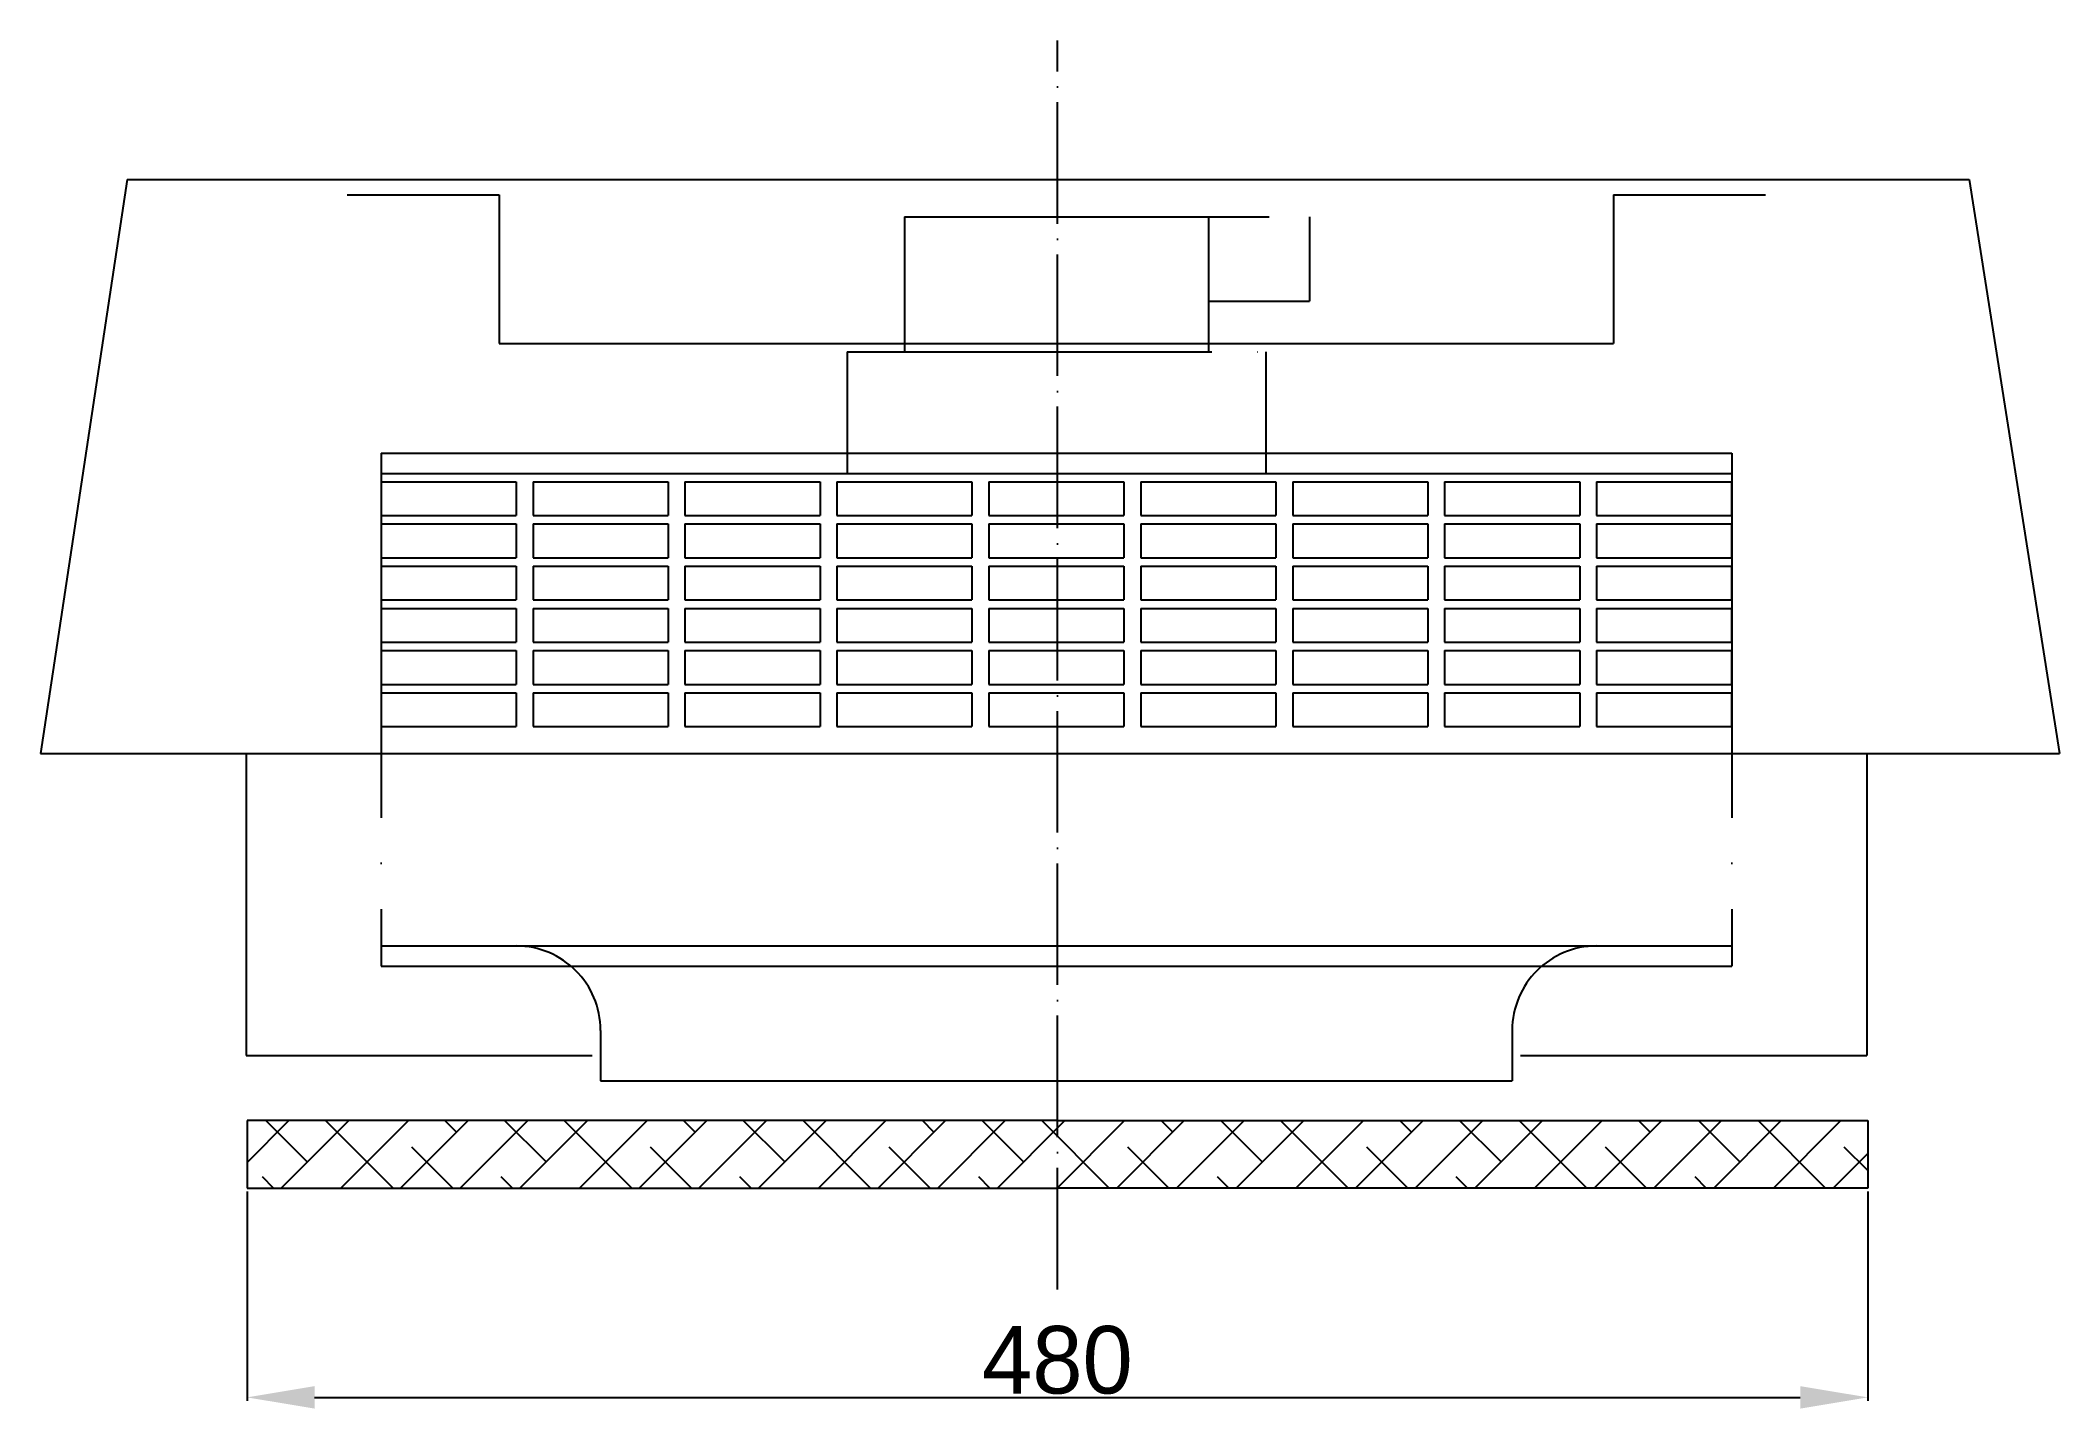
# Model space of a CAD drawing. Extents: x 263 to 861, y 124 to 529.
import ezdxf

# ---------------------------------------------------------------- set-up
doc = ezdxf.new("R2010")
doc.units = 0
doc.header["$LTSCALE"] = 15
doc.header["$MEASUREMENT"] = 0
doc.header["$PDMODE"] = 3
doc.linetypes.add('ACAD_ISO04W100', pattern=[30, 24, -3, 0, -3])
doc.layers.get('0').update_dxf_attribs({"linetype": 'CONTINUOUS'})
doc.layers.get('Defpoints').update_dxf_attribs({"linetype": 'CONTINUOUS'})
doc.styles.add('ALT0', font='SIMPLEX.shx', dxfattribs={"width": 0.7})
doc.dimstyles.get("Standard").update_dxf_attribs({"dimtxt": 0.18, "dimasz": 0.18, "dimexe": 0.18, "dimexo": 0.0625, "dimgap": 0.09, "dimtad": 0, "dimtih": 1, "dimtoh": 1, "dimdec": 4, "dimzin": 0, "dimdsep": 46, "dimtxsty": 'ALT0', "dimcen": 0.09, "dimadec": 0, "dimazin": 0, "dimtfac": 1, "dimtdec": 4, "dimtofl": 0, "dimtmove": 2, "dimatfit": 3, "dimfxl": 1, "dimtolj": 1, "dimarcsym": 0})

# ---------------------------------------------------------------- blocks, each defined once
blk = doc.blocks.new('*D7')
at = {"transparency": 16777216}
for p, q in [((324, 188), (324, 126)), ((804, 188), (804, 126)), ((344, 127), (784, 127))]:
    blk.add_line(p, q, dxfattribs=at)
for points in [[(344, 130.33), (344, 123.67), (324, 127)], [(784, 130.33), (784, 123.67), (804, 127)]]:
    blk.add_solid(points, dxfattribs=at)
at = {"layer": 'Defpoints', "color": 0, "transparency": 16777216}
for p in [(324, 189), (804, 189), (804, 127)]:
    blk.add_point(p, dxfattribs=at)
at = {"transparency": 16777216, "insert": (564, 138), "char_height": 20, "attachment_point": 5}
blk.add_mtext('\\A1;480', dxfattribs=at)
blk = doc.blocks.new('BARRA')
at = {"color": 4}
blk.add_line((0.3, 0.3), (-0.3, -0.3), dxfattribs=at)
at = {"color": 0}
blk.add_line((-1, 0), (0, 0), dxfattribs=at)

msp = doc.modelspace()

# ---------------------------------------------------------------- hatches: boundary and pattern name
h = msp.add_hatch()
h.set_pattern_fill('ANSI38', color=3, scale=100, style=0)
h.set_pattern_definition([(45, (-436, -2561), (-8.838835, 8.838835), []), (135, (-436, -2561), (-26.516504, 8.838835), [31.25, -18.75])])
h.paths.add_polyline_path([(564, 209), (324, 209), (324, 189), (564, 189), (804, 189), (804, 209)])

# ---------------------------------------------------------------- linework, layer by layer
at = {"color": 1, "linetype": 'ACAD_ISO04W100', "ltscale": 0.1}
msp.add_line((564, 159), (564, 529), dxfattribs=at)
at = {"color": 6, "ltscale": 0.3}
for p, q in [((288.5, 487.75), (262.79, 317.75)), ((834.02, 487.75), (860.82, 317.75))]:
    msp.add_line(p, q, dxfattribs=at)
at = {"color": 6}
for p, q in [((288.5, 487.75), (834.02, 487.75)), ((262.79, 317.75), (860.82, 317.75))]:
    msp.add_line(p, q, dxfattribs=at)
at = {"color": 4}
for p, q in [((353.69, 483.25), (398.69, 483.25)), ((728.69, 483.25), (773.69, 483.25))]:
    msp.add_line(p, q, dxfattribs=at)
at = {"color": 4, "linetype": 'ACAD_ISO04W100', "ltscale": 0.3}
for p, q in [((398.69, 483.25), (398.69, 439.23)), ((728.69, 483.25), (728.69, 439.23))]:
    msp.add_line(p, q, dxfattribs=at)
at = {"color": 3, "linetype": 'ACAD_ISO04W100', "ltscale": 0.3}
for p, q in [((518.7, 476.73), (638.7, 476.73)), ((518.7, 476.73), (518.7, 436.73)), ((608.7, 476.73), (608.7, 436.73)), ((638.7, 476.73), (638.7, 451.73)), ((608.7, 451.73), (638.7, 451.73)), ((501.7, 436.73), (625.7, 436.73)), ((501.7, 436.73), (501.7, 400.73)), ((625.7, 436.73), (625.7, 400.73)), ((363.7, 406.73), (363.7, 254.73)), ((763.7, 406.73), (763.7, 254.73)), ((428.7, 235.73), (428.7, 220.73)), ((698.7, 235.73), (698.7, 220.73))]:
    msp.add_line(p, q, dxfattribs=at)
at = {"color": 4, "linetype": 'ByBlock', "ltscale": 0.3}
msp.add_line((398.69, 439.23), (728.69, 439.23), dxfattribs=at)
at = {"color": 3, "linetype": 'ByBlock', "ltscale": 0.3}
for p, q in [((363.7, 406.73), (763.7, 406.73)), ((363.7, 400.73), (763.7, 400.73)), ((363.7, 260.73), (763.7, 260.73)), ((363.7, 254.73), (763.7, 254.73)), ((428.7, 220.73), (698.7, 220.73))]:
    msp.add_line(p, q, dxfattribs=at)
at = {"linetype": 'ACAD_ISO04W100', "ltscale": 0.3}
for p, q in [((363.69, 398.23), (363.69, 388.23)), ((363.69, 398.23), (403.69, 398.23)), ((403.69, 398.23), (403.69, 388.23)), ((408.69, 398.23), (448.69, 398.23)), ((408.69, 398.23), (408.69, 388.23)), ((448.69, 398.23), (448.69, 388.23)), ((453.69, 398.23), (453.69, 388.23)), ((453.69, 398.23), (493.69, 398.23)), ((493.69, 398.23), (493.69, 388.23)), ((498.69, 398.23), (538.69, 398.23)), ((498.69, 398.23), (498.69, 388.23)), ((538.69, 398.23), (538.69, 388.23)), ((543.69, 398.23), (543.69, 388.23)), ((543.69, 398.23), (583.69, 398.23)), ((583.69, 398.23), (583.69, 388.23)), ((588.69, 398.23), (628.69, 398.23)), ((588.69, 398.23), (588.69, 388.23)), ((628.69, 398.23), (628.69, 388.23)), ((633.69, 398.23), (633.69, 388.23)), ((633.69, 398.23), (673.69, 398.23)), ((673.69, 398.23), (673.69, 388.23)), ((678.69, 398.23), (718.69, 398.23)), ((678.69, 398.23), (678.69, 388.23)), ((718.69, 398.23), (718.69, 388.23)), ((723.69, 398.23), (723.69, 388.23)), ((723.69, 398.23), (763.69, 398.23)), ((763.69, 398.23), (763.69, 388.23)), ((363.69, 388.23), (403.69, 388.23)), ((363.69, 385.73), (403.69, 385.73)), ((363.69, 385.73), (363.69, 375.73)), ((403.69, 385.73), (403.69, 375.73)), ((408.69, 388.23), (448.69, 388.23)), ((408.69, 385.73), (448.69, 385.73)), ((408.69, 385.73), (408.69, 375.73)), ((448.69, 385.73), (448.69, 375.73)), ((453.69, 388.23), (493.69, 388.23)), ((453.69, 385.73), (493.69, 385.73)), ((453.69, 385.73), (453.69, 375.73)), ((493.69, 385.73), (493.69, 375.73)), ((498.69, 388.23), (538.69, 388.23)), ((498.69, 385.73), (538.69, 385.73)), ((498.69, 385.73), (498.69, 375.73)), ((538.69, 385.73), (538.69, 375.73)), ((543.69, 388.23), (583.69, 388.23)), ((543.69, 385.73), (583.69, 385.73)), ((543.69, 385.73), (543.69, 375.73)), ((583.69, 385.73), (583.69, 375.73)), ((588.69, 388.23), (628.69, 388.23)), ((588.69, 385.73), (628.69, 385.73)), ((588.69, 385.73), (588.69, 375.73)), ((628.69, 385.73), (628.69, 375.73)), ((633.69, 388.23), (673.69, 388.23)), ((633.69, 385.73), (673.69, 385.73)), ((633.69, 385.73), (633.69, 375.73)), ((673.69, 385.73), (673.69, 375.73)), ((678.69, 388.23), (718.69, 388.23)), ((678.69, 385.73), (718.69, 385.73)), ((678.69, 385.73), (678.69, 375.73)), ((718.69, 385.73), (718.69, 375.73)), ((723.69, 388.23), (763.69, 388.23)), ((723.69, 385.73), (763.69, 385.73)), ((723.69, 385.73), (723.69, 375.73)), ((763.69, 385.73), (763.69, 375.73)), ((363.69, 375.73), (403.69, 375.73)), ((363.69, 373.23), (403.69, 373.23)), ((363.69, 373.23), (363.69, 363.23)), ((403.69, 373.23), (403.69, 363.23)), ((408.69, 375.73), (448.69, 375.73)), ((408.69, 373.23), (448.69, 373.23)), ((408.69, 373.23), (408.69, 363.23)), ((448.69, 373.23), (448.69, 363.23)), ((453.69, 375.73), (493.69, 375.73)), ((453.69, 373.23), (493.69, 373.23)), ((453.69, 373.23), (453.69, 363.23)), ((493.69, 373.23), (493.69, 363.23)), ((498.69, 375.73), (538.69, 375.73)), ((498.69, 373.23), (538.69, 373.23)), ((498.69, 373.23), (498.69, 363.23)), ((538.69, 373.23), (538.69, 363.23)), ((543.69, 375.73), (583.69, 375.73)), ((543.69, 373.23), (583.69, 373.23)), ((543.69, 373.23), (543.69, 363.23)), ((583.69, 373.23), (583.69, 363.23)), ((588.69, 375.73), (628.69, 375.73)), ((588.69, 373.23), (628.69, 373.23)), ((588.69, 373.23), (588.69, 363.23)), ((628.69, 373.23), (628.69, 363.23)), ((633.69, 375.73), (673.69, 375.73)), ((633.69, 373.23), (673.69, 373.23)), ((633.69, 373.23), (633.69, 363.23)), ((673.69, 373.23), (673.69, 363.23)), ((678.69, 375.73), (718.69, 375.73)), ((678.69, 373.23), (718.69, 373.23)), ((678.69, 373.23), (678.69, 363.23)), ((718.69, 373.23), (718.69, 363.23)), ((723.69, 375.73), (763.69, 375.73)), ((723.69, 373.23), (763.69, 373.23)), ((723.69, 373.23), (723.69, 363.23)), ((763.69, 373.23), (763.69, 363.23)), ((363.69, 363.23), (403.69, 363.23)), ((363.69, 360.73), (403.69, 360.73)), ((363.69, 360.73), (363.69, 350.73)), ((403.69, 360.73), (403.69, 350.73)), ((408.69, 363.23), (448.69, 363.23)), ((408.69, 360.73), (448.69, 360.73)), ((408.69, 360.73), (408.69, 350.73)), ((448.69, 360.73), (448.69, 350.73)), ((453.69, 363.23), (493.69, 363.23)), ((453.69, 360.73), (493.69, 360.73)), ((453.69, 360.73), (453.69, 350.73)), ((493.69, 360.73), (493.69, 350.73)), ((498.69, 363.23), (538.69, 363.23)), ((498.69, 360.73), (538.69, 360.73)), ((498.69, 360.73), (498.69, 350.73)), ((538.69, 360.73), (538.69, 350.73)), ((543.69, 363.23), (583.69, 363.23)), ((543.69, 360.73), (583.69, 360.73)), ((543.69, 360.73), (543.69, 350.73)), ((583.69, 360.73), (583.69, 350.73)), ((588.69, 363.23), (628.69, 363.23)), ((588.69, 360.73), (628.69, 360.73)), ((588.69, 360.73), (588.69, 350.73)), ((628.69, 360.73), (628.69, 350.73)), ((633.69, 363.23), (673.69, 363.23)), ((633.69, 360.73), (673.69, 360.73)), ((633.69, 360.73), (633.69, 350.73)), ((673.69, 360.73), (673.69, 350.73)), ((678.69, 363.23), (718.69, 363.23)), ((678.69, 360.73), (718.69, 360.73)), ((678.69, 360.73), (678.69, 350.73)), ((718.69, 360.73), (718.69, 350.73)), ((723.69, 363.23), (763.69, 363.23)), ((723.69, 360.73), (763.69, 360.73)), ((723.69, 360.73), (723.69, 350.73)), ((763.69, 360.73), (763.69, 350.73)), ((363.69, 350.73), (403.69, 350.73)), ((363.69, 348.23), (403.69, 348.23)), ((363.69, 348.23), (363.69, 338.23)), ((403.69, 348.23), (403.69, 338.23)), ((408.69, 350.73), (448.69, 350.73)), ((408.69, 348.23), (448.69, 348.23)), ((408.69, 348.23), (408.69, 338.23)), ((448.69, 348.23), (448.69, 338.23)), ((453.69, 350.73), (493.69, 350.73)), ((453.69, 348.23), (493.69, 348.23)), ((453.69, 348.23), (453.69, 338.23)), ((493.69, 348.23), (493.69, 338.23)), ((498.69, 350.73), (538.69, 350.73)), ((498.69, 348.23), (538.69, 348.23)), ((498.69, 348.23), (498.69, 338.23)), ((538.69, 348.23), (538.69, 338.23)), ((543.69, 350.73), (583.69, 350.73)), ((543.69, 348.23), (583.69, 348.23)), ((543.69, 348.23), (543.69, 338.23)), ((583.69, 348.23), (583.69, 338.23)), ((588.69, 350.73), (628.69, 350.73)), ((588.69, 348.23), (628.69, 348.23)), ((588.69, 348.23), (588.69, 338.23)), ((628.69, 348.23), (628.69, 338.23)), ((633.69, 350.73), (673.69, 350.73)), ((633.69, 348.23), (673.69, 348.23)), ((633.69, 348.23), (633.69, 338.23)), ((673.69, 348.23), (673.69, 338.23)), ((678.69, 350.73), (718.69, 350.73)), ((678.69, 348.23), (718.69, 348.23)), ((678.69, 348.23), (678.69, 338.23)), ((718.69, 348.23), (718.69, 338.23)), ((723.69, 350.73), (763.69, 350.73)), ((723.69, 348.23), (763.69, 348.23)), ((723.69, 348.23), (723.69, 338.23)), ((763.69, 348.23), (763.69, 338.23)), ((363.69, 338.23), (403.69, 338.23)), ((363.69, 335.73), (363.69, 325.73)), ((363.69, 335.73), (403.69, 335.73)), ((403.69, 335.73), (403.69, 325.73)), ((408.69, 338.23), (448.69, 338.23)), ((408.69, 335.73), (408.69, 325.73)), ((408.69, 335.73), (448.69, 335.73)), ((448.69, 335.73), (448.69, 325.73)), ((453.69, 338.23), (493.69, 338.23)), ((453.69, 335.73), (453.69, 325.73)), ((453.69, 335.73), (493.69, 335.73)), ((493.69, 335.73), (493.69, 325.73)), ((498.69, 338.23), (538.69, 338.23)), ((498.69, 335.73), (498.69, 325.73)), ((498.69, 335.73), (538.69, 335.73)), ((538.69, 335.73), (538.69, 325.73)), ((543.69, 338.23), (583.69, 338.23)), ((543.69, 335.73), (543.69, 325.73)), ((543.69, 335.73), (583.69, 335.73)), ((583.69, 335.73), (583.69, 325.73)), ((588.69, 338.23), (628.69, 338.23)), ((588.69, 335.73), (628.69, 335.73)), ((588.69, 335.73), (588.69, 325.73)), ((628.69, 335.73), (628.69, 325.73)), ((633.69, 338.23), (673.69, 338.23)), ((633.69, 335.73), (633.69, 325.73)), ((633.69, 335.73), (673.69, 335.73)), ((673.69, 335.73), (673.69, 325.73)), ((678.69, 338.23), (718.69, 338.23)), ((678.69, 335.73), (678.69, 325.73)), ((678.69, 335.73), (718.69, 335.73)), ((718.69, 335.73), (718.69, 325.73)), ((723.69, 338.23), (763.69, 338.23)), ((723.69, 335.73), (723.69, 325.73)), ((723.69, 335.73), (763.69, 335.73)), ((763.69, 335.73), (763.69, 325.73)), ((363.69, 325.73), (403.69, 325.73)), ((408.69, 325.73), (448.69, 325.73)), ((453.69, 325.73), (493.69, 325.73)), ((498.69, 325.73), (538.69, 325.73)), ((543.69, 325.73), (583.69, 325.73)), ((588.69, 325.73), (628.69, 325.73)), ((633.69, 325.73), (673.69, 325.73)), ((678.69, 325.73), (718.69, 325.73)), ((723.69, 325.73), (763.69, 325.73))]:
    msp.add_line(p, q, dxfattribs=at)
at = {"color": 1, "linetype": 'ACAD_ISO04W100', "ltscale": 0.3}
for p, q in [((323.69, 317.75), (323.69, 228.25)), ((803.69, 317.75), (803.69, 228.25))]:
    msp.add_line(p, q, dxfattribs=at)
at = {"color": 1}
for p, q in [((323.69, 228.25), (426.2, 228.25)), ((701.2, 228.25), (803.69, 228.25))]:
    msp.add_line(p, q, dxfattribs=at)
for p, q in [((564, 209), (324, 209)), ((324, 209), (324, 189)), ((564, 209), (804, 209)), ((804, 209), (804, 189)), ((324, 189), (564, 189)), ((804, 189), (564, 189))]:
    msp.add_line(p, q)
at = {"color": 3, "linetype": 'ACAD_ISO04W100', "ltscale": 0.3}
for centre, start, end in [((403.7, 235.73), 0, 90), ((723.7, 235.73), 90, 180)]:
    msp.add_arc(centre, 25, start, end, dxfattribs=at)

# ---------------------------------------------------------------- dimensions: what is measured, and where the dimension line sits
at = {"color": 1}
dim = msp.add_linear_dim(base=(804, 127), p1=(324, 189), p2=(804, 189), dimstyle='Standard', override={"dimtxt": 20, "dimasz": 20, "dimexe": 1, "dimexo": 1, "dimgap": 1, "dimtad": 1, "dimdec": 1, "dimzin": 8, "dimtxsty": 'Standard', "dimdle": 1, "dimclrd": 256, "dimclre": 256, "dimclrt": 256, "dimtdec": 1, "dimldrblk": 'BARRA', "dimlwd": 65535, "dimlwe": 65535}, dxfattribs=at)
dim.commit()
dim.dimension.update_dxf_attribs({"geometry": '*D7', "text_midpoint": (564, 138)})

doc.saveas('drawing.dxf')
